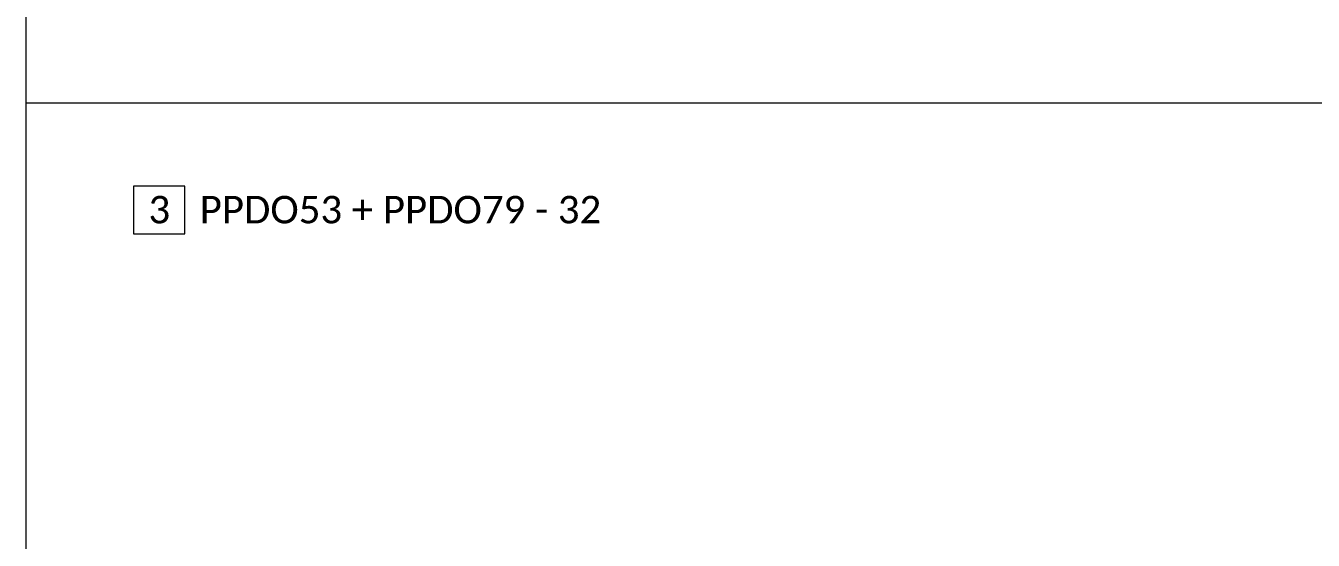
# Model space of a CAD drawing. Header units: millimetres. Extents: x 0 to 7790, y 0 to 17467.
# Drawn here: x 3645 to 4348, y 1540 to 1820 of the extents above; entities that cross this region are included whole.
import ezdxf

# ---------------------------------------------------------------- set-up
doc = ezdxf.new("R2010")
doc.units = ezdxf.units.MM
doc.layers.add('_MB_ramka_0.15', color=124, linetype='Continuous', lineweight=15)
doc.layers.add('_MB_tekst_0.25', color=40, linetype='Continuous', lineweight=25)
doc.styles.add('_MB_Calibri_Light_2.5', font='calibril.ttf', dxfattribs={"height": 2.5})

msp = doc.modelspace()

# ---------------------------------------------------------------- linework, layer by layer
at = {"layer": '_MB_ramka_0.15'}
msp.add_line((3645, 2645), (3645, 45), dxfattribs=at)
msp.add_lwpolyline([(3645, 1778.33), (5145, 1778.33)], dxfattribs=at)
msp.add_lwpolyline([(3703.726, 1706.73), (3731.726, 1706.73), (3731.726, 1732.73), (3703.726, 1732.73)], close=True, dxfattribs=at)

# ---------------------------------------------------------------- texts
at = {"layer": '_MB_tekst_0.25', "char_height": 15, "style": '_MB_Calibri_Light_2.5'}
for s, insert, width, attachment_point in [('{\\fCalibri Light|b0|i0|c238|p34;3}', (3717.873, 1719.888), 19.52774, 5), ('PPDO53 + PPDO79 - 32', (3739.913, 1719.888), 248.88706, 4)]:
    msp.add_mtext(s, dxfattribs=dict(at, insert=insert, width=width, attachment_point=attachment_point))

doc.saveas('drawing.dxf')
